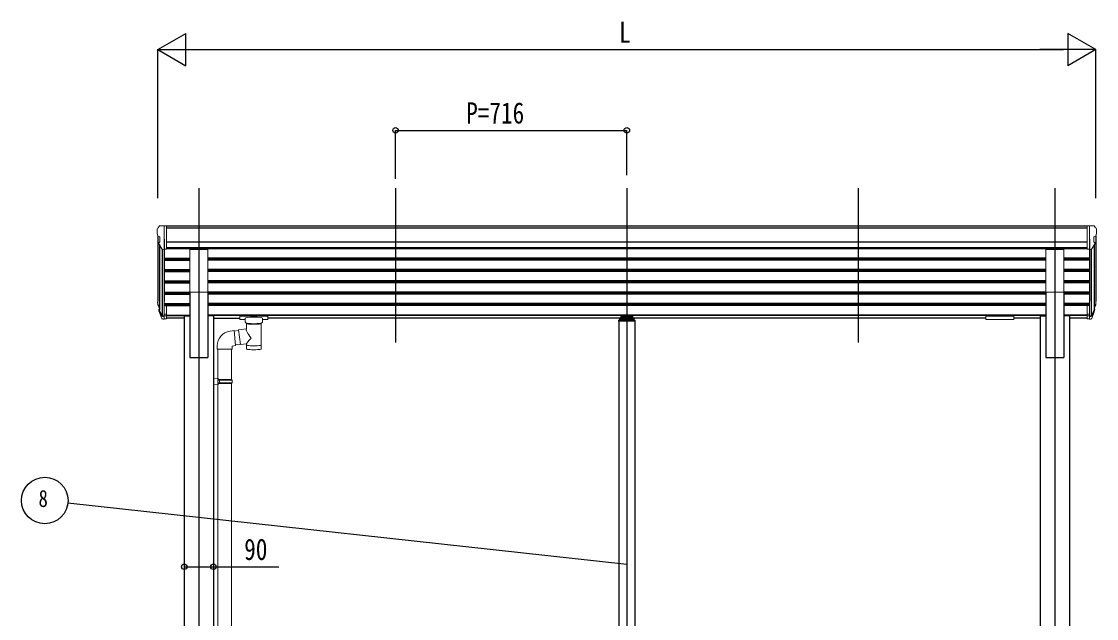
# Model space of a CAD drawing. Units: millimetres, scale not verified. Extents: x -10512 to 10512, y -7425 to 7425.
# Drawn here: x -2463 to 865, y -2468 to -620 of the extents above; entities that cross this region are included whole.
import ezdxf
from ezdxf.enums import TextEntityAlignment as Align

# ---------------------------------------------------------------- set-up
doc = ezdxf.new("R2010")
doc.units = ezdxf.units.MM
doc.header["$LTSCALE"] = 30
for name, color, linetype in [('0-3_YKK_12', 2, 'Continuous'), ('0-5_YKK_A1', 4, 'Continuous'), ('0-6_YKK_D', 6, 'Continuous')]:
    doc.layers.add(name, color=color, linetype=linetype)
doc.layers.add('0-4_YKK_13', color=4, linetype='Continuous', lineweight=18)
doc.styles.add('ＭＳ ゴシック', font='')
doc.styles.get('ＭＳ ゴシック').set_extended_font_data('MS Gothic')

msp = doc.modelspace()

# ---------------------------------------------------------------- linework, layer by layer
at = {"layer": '0-3_YKK_12'}
for p, q in [((-1305.36, -1136.18), (-1305.36, -1613.7)), ((-589.36, -1136.18), (-589.36, -1613.7)), ((126.64, -1136.18), (126.64, -1613.7)), ((-589.36, -1540.6), (-589.36, -3967.45))]:
    msp.add_line(p, q, dxfattribs=at)
for points in [[(-1914.36, -1136.18), (-1914.36, -3660.59), (-1914.36, -4060.59), (-1914.36, -4310.59)], [(735.64, -1136.18), (735.64, -4060.59), (735.64, -4310.59)]]:
    msp.add_lwpolyline(points, dxfattribs=at)
at = {"layer": '0-4_YKK_13'}
for p, q in [((-2043.37, -1261.94), (-2043.37, -1262.57)), ((-2036.46, -1253.14), (-2040.52, -1258.95)), ((-2033.37, -1252.57), (-2035.7, -1252.71)), ((-2033.37, -1252.57), (-2014.87, -1252.57)), ((-2021.37, -1325.56), (-2021.37, -1252.57)), ((-2014.87, -1252.57), (-2004.87, -1252.66)), ((-2014.87, -1324.56), (-2014.87, -1252.57)), ((-2004.87, -1254.17), (-2004.87, -1252.66)), ((836.14, -1252.57), (826.14, -1252.66)), ((826.14, -1254.17), (826.14, -1252.66)), ((836.14, -1324.56), (836.14, -1252.57)), ((854.64, -1252.57), (836.14, -1252.57)), ((842.64, -1325.56), (842.64, -1252.57)), ((854.64, -1252.57), (856.97, -1252.71)), ((857.73, -1253.14), (861.79, -1258.95)), ((864.64, -1261.94), (864.64, -1262.57)), ((-2040.83, -1283.75), (-2035.52, -1286.82)), ((-2035.37, -1287.08), (-2035.37, -1303.36)), ((856.64, -1287.08), (856.64, -1303.36)), ((862.1, -1283.75), (856.79, -1286.82)), ((-2028.99, -1323.74), (-2037.99, -1308.15)), ((-2021.37, -1325.56), (-2026.57, -1325.24)), ((-2014.87, -1324.56), (-2021.37, -1324.56)), ((-1886.86, -1458.02), (-1886.86, -1326.22)), ((763.14, -1458.02), (763.14, -1326.22)), ((836.14, -1324.56), (842.64, -1324.56)), ((842.64, -1325.56), (847.84, -1325.24)), ((850.26, -1323.74), (859.26, -1308.15)), ((-1941.86, -1458.02), (-1886.86, -1458.02)), ((708.14, -1458.02), (763.14, -1458.02)), ((-2021.37, -1486.29), (-2021.37, -1541.07)), ((842.64, -1486.29), (842.64, -1541.07)), ((-2040.27, -1500.48), (-2036.39, -1508.43)), ((-2039.67, -1499.11), (-2036.39, -1506.17)), ((-2037.96, -1511.76), (-2037.62, -1516.16)), ((-2037.62, -1516.16), (-2028.81, -1539.71)), ((-2037, -1515.6), (-2028.81, -1531.78)), ((-2027.8, -1530.65), (-2035.55, -1515.24)), ((-2014.87, -1526.43), (-2021.37, -1526.43)), ((-2014.87, -1498.96), (-2014.87, -1540.33)), ((-1702.37, -1530.21), (-1785.37, -1530.21)), ((523.64, -1530.21), (606.64, -1530.21)), ((836.14, -1498.96), (836.14, -1540.33)), ((836.14, -1526.43), (842.64, -1526.43)), ((849.07, -1530.65), (856.82, -1515.24)), ((858.27, -1515.6), (850.08, -1531.78)), ((858.89, -1516.16), (850.08, -1539.71)), ((860.94, -1499.11), (857.66, -1506.17)), ((861.54, -1500.48), (857.66, -1508.43)), ((859.23, -1511.76), (858.89, -1516.16)), ((-2021.37, -1531.33), (-2026.5, -1531.33)), ((-2021.37, -1533.13), (-2026.21, -1533.13)), ((-2021.37, -1541.07), (-2026.21, -1541.07)), ((-2014.87, -1531.31), (-2021.37, -1531.31)), ((-2014.87, -1540.33), (-2021.37, -1540.33)), ((-1787.37, -1530.87), (-1787.37, -1541.63)), ((-1702.37, -1532.39), (-1785.37, -1532.39)), ((-1770.87, -1542.3), (-1785.37, -1542.3)), ((-1770.87, -1549.11), (-1770.87, -1538.83)), ((-1766.77, -1571.18), (-1766.77, -1553.59)), ((-1720.96, -1553.61), (-1720.95, -1633.9)), ((-1716.87, -1549.11), (-1716.87, -1538.83)), ((-1702.37, -1542.3), (-1716.87, -1542.3)), ((-1700.37, -1530.87), (-1700.37, -1541.63)), ((-1700.37, -1531.07), (-1700.37, -1532.61)), ((-614.86, -1546.09), (-614.86, -1547.59)), ((-563.86, -1547.59), (-614.86, -1547.59)), ((-565.36, -1544.59), (-613.36, -1544.59)), ((-611.86, -1540.13), (-611.86, -1544.59)), ((-609.36, -1537.55), (-607.86, -1537.55)), ((-609.36, -1540.07), (-609.36, -1544.59)), ((-609.36, -1540.07), (-607.86, -1540.07)), ((-609.36, -1541.96), (-569.36, -1541.96)), ((-570.86, -1531.64), (-607.86, -1531.64)), ((-607.86, -1531.64), (-607.86, -1540.07)), ((-607.86, -1534.12), (-570.86, -1534.12)), ((-605.26, -1536.56), (-605.26, -1537.04)), ((-601.81, -1538.44), (-601.81, -1538.78)), ((-599.85, -1538.12), (-599.85, -1538.46)), ((-599.36, -1537.21), (-599.36, -1539.89)), ((-598.87, -1538.12), (-598.87, -1538.46)), ((-596.91, -1538.78), (-596.91, -1538.44)), ((-593.46, -1536.56), (-593.46, -1537.04)), ((-585.26, -1536.56), (-585.26, -1537.04)), ((-581.81, -1538.44), (-581.81, -1538.78)), ((-579.85, -1538.12), (-579.85, -1538.46)), ((-579.36, -1537.21), (-579.36, -1539.89)), ((-578.87, -1538.12), (-578.87, -1538.46)), ((-576.91, -1538.78), (-576.91, -1538.44)), ((-573.46, -1536.56), (-573.46, -1537.04)), ((-570.86, -1531.64), (-570.86, -1540.07)), ((-570.86, -1537.55), (-569.36, -1537.55)), ((-570.86, -1540.07), (-569.36, -1540.07)), ((-569.36, -1540.07), (-569.36, -1544.59)), ((-566.86, -1544.59), (-566.86, -1540.13)), ((-563.86, -1546.09), (-563.86, -1547.59)), ((521.64, -1530.87), (521.64, -1541.63)), ((521.64, -1531.07), (521.64, -1532.61)), ((523.64, -1532.39), (606.64, -1532.39)), ((523.64, -1542.3), (606.64, -1542.3)), ((608.64, -1530.87), (608.64, -1541.63)), ((836.14, -1531.31), (842.64, -1531.31)), ((836.14, -1540.33), (842.64, -1540.33)), ((842.64, -1531.33), (847.77, -1531.33)), ((842.64, -1533.13), (847.48, -1533.13)), ((842.64, -1541.07), (847.48, -1541.07)), ((-1817.72, -1578.65), (-1805.21, -1577.09)), ((-1791.7, -1576.96), (-1805.04, -1579.03)), ((-1791.99, -1575.09), (-1766.77, -1571.17)), ((-1791.99, -1575.09), (-1784.97, -1620.35)), ((-1857.13, -1634.66), (-1857.13, -1623.74)), ((-1785.26, -1618.47), (-1801.37, -1620.97)), ((-1766.77, -1617.52), (-1784.97, -1620.35)), ((-1766.78, -1633.9), (-1766.77, -1617.27)), ((-1811.13, -1634.66), (-1857.13, -1634.66)), ((-1855.16, -1634.66), (-1855.16, -1725.96)), ((-1813.16, -1634.66), (-1813.16, -1728.52)), ((-1853.16, -1726.02), (-1869.16, -1725.55)), ((-1869.16, -1725.55), (-1869.16, -1743.49)), ((-1853.16, -1728.02), (-1855.16, -1728.02)), ((-1812.16, -1728.52), (-1855.16, -1728.52)), ((-1853.16, -1728.02), (-1853.16, -1726.02)), ((-1850.69, -1730.52), (-1850.26, -1728.52)), ((-1811.16, -1730.52), (-1812.16, -1728.52)), ((-1853.16, -1743.02), (-1869.16, -1743.49)), ((-1811.16, -1730.52), (-1855.16, -1730.52)), ((-1811.16, -1738.52), (-1855.16, -1738.52)), ((-1812.16, -1740.52), (-1855.16, -1740.52)), ((-1855.16, -2585.21), (-1855.16, -1743.07)), ((-1853.16, -1743.02), (-1853.16, -1741.02)), ((-1813.16, -2587.77), (-1813.16, -1740.52)), ((-1811.16, -1738.52), (-1812.16, -1740.52)), ((-1811.16, -1730.52), (-1811.16, -1738.52))]:
    msp.add_line(p, q, dxfattribs=at)
for points in [[(-1941.86, -1458.02), (-1941.86, -1326.22), (-1886.86, -1326.22)], [(708.14, -1458.02), (708.14, -1326.22), (763.14, -1326.22)], [(-1785.37, -1530.21), (-1785.72, -1530.21), (-1786.25, -1530.24), (-1786.7, -1530.29), (-1787, -1530.37), (-1787.17, -1530.47), (-1787.29, -1530.61), (-1787.36, -1530.79), (-1787.37, -1530.87)], [(-1700.37, -1530.87), (-1700.4, -1530.68), (-1700.49, -1530.54), (-1700.58, -1530.45), (-1700.69, -1530.39), (-1700.81, -1530.34), (-1701.1, -1530.28), (-1701.59, -1530.23), (-1702.13, -1530.21), (-1702.37, -1530.21)], [(521.64, -1530.87), (521.67, -1530.68), (521.76, -1530.54), (521.85, -1530.45), (521.96, -1530.39), (522.08, -1530.34), (522.37, -1530.28), (522.86, -1530.23), (523.4, -1530.21), (523.64, -1530.21)], [(606.64, -1530.21), (606.99, -1530.21), (607.52, -1530.24), (607.97, -1530.29), (608.27, -1530.37), (608.44, -1530.47), (608.56, -1530.61), (608.63, -1530.79), (608.64, -1530.87)], [(-1785.37, -1542.3), (-1785.72, -1542.29), (-1786.25, -1542.27), (-1786.7, -1542.22), (-1787, -1542.14), (-1787.17, -1542.04), (-1787.29, -1541.9), (-1787.36, -1541.72), (-1787.37, -1541.63)], [(-1766.77, -1553.59), (-1767, -1553.5), (-1768.35, -1552.77), (-1769.47, -1551.92), (-1770.22, -1551.05), (-1770.68, -1550.15), (-1770.86, -1549.27)], [(-1716.9, -1549.05), (-1716.88, -1549.4), (-1717.13, -1550.36), (-1717.65, -1551.25), (-1718.45, -1552.08), (-1719.56, -1552.88), (-1720.97, -1553.61)], [(-1700.37, -1541.63), (-1700.4, -1541.83), (-1700.49, -1541.97), (-1700.58, -1542.06), (-1700.69, -1542.12), (-1700.81, -1542.17), (-1701.1, -1542.23), (-1701.59, -1542.28), (-1702.13, -1542.3), (-1702.37, -1542.3)], [(521.64, -1541.63), (521.67, -1541.83), (521.76, -1541.97), (521.85, -1542.06), (521.96, -1542.12), (522.08, -1542.17), (522.37, -1542.23), (522.86, -1542.28), (523.4, -1542.3), (523.64, -1542.3)], [(606.64, -1542.3), (606.99, -1542.29), (607.52, -1542.27), (607.97, -1542.22), (608.27, -1542.14), (608.44, -1542.04), (608.56, -1541.9), (608.63, -1541.72), (608.64, -1541.63)], [(-1805.21, -1577.09), (-1801.2, -1622.91), (-1811.13, -1624.66), (-1811.13, -1634.66)], [(-1853.16, -1741.02), (-1855.16, -1741.02), (-1855.16, -1728.02)], [(-1850.69, -1730.52), (-1850.69, -1738.52), (-1850.26, -1740.52)]]:
    msp.add_lwpolyline(points, dxfattribs=at)
at = {"layer": '0-4_YKK_13', "color": 6}
for points in [[(-600.83, -1538.68), (-600.64, -1538.7), (-600.57, -1538.71), (-600.46, -1538.71), (-600.29, -1538.7), (-600.14, -1538.67), (-600.02, -1538.63), (-599.93, -1538.58), (-599.87, -1538.52)], [(-598.86, -1538.52), (-598.8, -1538.58), (-598.71, -1538.63), (-598.59, -1538.67), (-598.44, -1538.7), (-598.27, -1538.71), (-598.16, -1538.71), (-598.09, -1538.7), (-597.89, -1538.68)], [(-580.83, -1538.68), (-580.64, -1538.7), (-580.57, -1538.71), (-580.46, -1538.71), (-580.29, -1538.7), (-580.14, -1538.67), (-580.02, -1538.63), (-579.93, -1538.58), (-579.87, -1538.52)], [(-578.86, -1538.52), (-578.8, -1538.58), (-578.71, -1538.63), (-578.59, -1538.67), (-578.44, -1538.7), (-578.27, -1538.71), (-578.16, -1538.71), (-578.09, -1538.7), (-577.89, -1538.68)]]:
    msp.add_lwpolyline(points, dxfattribs=at)
at = {"layer": '0-4_YKK_13'}
for centre, radius, start, end in [((-2040.37, -1261.94), 3, 93, 180), ((-1841.37, -1262.57), 202, 180, 184.94904), ((-2035.64, -1253.71), 1, 93.5, 145), ((856.91, -1253.71), 1, 35, 86.5), ((861.64, -1261.94), 3, 0, 87), ((662.64, -1262.57), 202, 355.05096, 0), ((-2036.46, -1279.38), 6.18, 185.7035, 224.99897), ((-2035.67, -1287.08), 0.3, 0, 60), ((856.94, -1287.08), 0.3, 120, 180), ((857.73, -1279.38), 6.18, 315.00103, 354.2965), ((-2035.39, -1306.65), 3, 94.7167, 210), ((-2035.67, -1303.36), 0.3, 274.7167, 0), ((-2026.39, -1322.24), 3, 210, 266.5), ((847.66, -1322.24), 3, 273.5, 330), ((856.94, -1303.36), 0.3, 180, 265.2833), ((856.66, -1306.65), 3, 330, 85.2833), ((-2012.18, -1491.37), 29.53, 186.50806, 197.98144), ((-2010.78, -1489.61), 30.41, 187.1552, 198.19734), ((832.05, -1489.61), 30.41, 341.80266, 352.8448), ((833.45, -1491.37), 29.53, 342.01856, 353.49194), ((-613.36, -1546.09), 1.5, 90, 180), ((-565.36, -1546.09), 1.5, 0, 90), ((-1811.22, -1624.09), 45.91, 98.14944, 179.55845)]:
    msp.add_arc(centre, radius, start, end, dxfattribs=at)
for centre, major_axis, ratio, start_param, end_param in [((-1952.71, -1491.8), (-89.06, 1.43), 0.57596, 6.1962358, 6.3678173), ((-1953.5, -1485.12), (87.93, 4.42), 0.541684, 3.0659337, 3.2228513), ((774.77, -1485.12), (-87.93, 4.42), 0.541684, 3.060334, 3.2172517), ((773.98, -1491.8), (89.06, 1.43), 0.57596, 6.1985533, 6.3701348), ((-2036.65, -1511.76), (1.3, 0), 0.90356, 1.3700892, 3.347195), ((-1950.73, -1495.57), (-89.07, 0), 0.90356, 0.2056023, 0.2515348), ((-1951.45, -1491.7), (-88.05, 0), 0.90356, 0.2662965, 0.3003836), ((-2026.5, -1529.97), (-1.5, 0), 0.90356, 0.5235988, 1.5707963), ((847.77, -1529.97), (1.5, 0), 0.90356, 4.712389, 5.7595865), ((772.72, -1491.7), (88.05, 0), 0.90356, 5.9828017, 6.0168888), ((857.92, -1511.76), (-1.3, 0), 0.90356, 2.9359903, 4.9130961), ((772, -1495.57), (89.07, 0), 0.90356, 6.0316505, 6.077583), ((-2026.21, -1530.42), (-3, 0), 0.90356, 0.5235988, 1.5707963), ((-2026.21, -1538.36), (3, 0), 0.90356, 3.6651914, 4.712389), ((-1785.37, -1532.61), (-2, 0), 0.109601, 4.712389, 6.2831853), ((-1743.87, -1538.83), (-27, 0), 0.122176, 3.1415927, 6.2831853), ((-1754.87, -1549.11), (-16, 0), 0.361356, 0, 0.0194874), ((-1743.85, -1554.06), (-22.92, 0.42), 0.07247, 0.0008089, 1.5716053), ((-1743.85, -1555.68), (-22.92, 0.42), 0.07247, 0.0008089, 1.5716053), ((-1743.88, -1554.06), (22.91, 0.42), 0.072511, 4.711586, 6.2823824), ((-1743.88, -1555.68), (22.91, 0.42), 0.072511, 4.711586, 6.2823824), ((-1702.37, -1532.61), (-2, 0), 0.109601, 3.1415927, 4.712389), ((-609.36, -1540.13), (0, 2.57), 0.97237, 6.2831853, 7.8539816), ((-599.36, -1536.56), (5.9, 0), 0.342073, 0, 3.1415927), ((-599.36, -1531.27), (8.02, 0), 0.939674, 4.4018361, 4.5279947), ((-599.36, -1531.61), (8.02, 0), 0.939674, 4.4018361, 4.5279947), ((-599.36, -1530.6), (8.02, 0), 0.939674, 4.6512338, 4.7735441), ((-599.36, -1531.27), (-8.02, 0), 0.939674, 1.7551906, 1.8813492), ((-599.36, -1531.61), (-8.02, 0), 0.939674, 1.7551906, 1.8813492), ((-579.36, -1536.56), (5.9, 0), 0.342073, 0, 3.1415927), ((-579.36, -1531.27), (8.02, 0), 0.939674, 4.4018361, 4.5279947), ((-579.36, -1531.61), (8.02, 0), 0.939674, 4.4018361, 4.5279947), ((-579.36, -1530.6), (8.02, 0), 0.939674, 4.6512338, 4.7735441), ((-579.36, -1531.27), (-8.02, 0), 0.939674, 1.7551906, 1.8813492), ((-579.36, -1531.61), (-8.02, 0), 0.939674, 1.7551906, 1.8813492), ((-569.36, -1540.13), (0, 2.57), 0.97237, 4.712389, 6.2831853), ((523.64, -1532.61), (2, 0), 0.109601, 1.5707963, 3.1415927), ((606.64, -1532.61), (2, 0), 0.109601, 0, 1.5707963), ((847.48, -1530.42), (3, 0), 0.90356, 4.712389, 5.7595865), ((847.48, -1538.36), (-3, 0), 0.90356, 1.5707963, 2.6179939), ((-1743.87, -1597.72), (22.81, -26.62), 0.234429, 3.1563334, 4.5976381), ((-1746.42, -1595.07), (-20.32, -22.25), 0.045535, 4.9756507, 6.2441899), ((-1743.87, -1621.46), (-22.91, 0), 0.122865, 6.2831853, 9.424778), ((-1743.87, -1633.9), (-22.92, 0), 0.101955, 6.2829723, 9.4248207)]:
    msp.add_ellipse(centre, major_axis=major_axis, ratio=ratio, start_param=start_param, end_param=end_param, dxfattribs=at)
for centre in [(-599.36, -1537.04), (-579.36, -1537.04)]:
    msp.add_ellipse(centre, major_axis=(5.9, 0), ratio=0.342073, dxfattribs=at)
at = {"layer": '0-5_YKK_A1'}
for p, q in [((836.14, -1254.17), (-2014.87, -1254.17)), ((836.14, -1259.39), (-2014.87, -1259.39)), ((-2041.36, -1283.15), (-2041.36, -1485.93)), ((-2021.37, -1293.67), (-2021.37, -1486.29)), ((842.64, -1293.67), (842.64, -1486.29)), ((862.64, -1283.15), (862.64, -1485.93)), ((-2036.39, -1310.92), (-2036.39, -1512.64)), ((-2027.37, -1325.08), (-2027.37, -1531.07)), ((836.14, -1302.92), (-2014.87, -1302.92)), ((836.14, -1320.77), (-2014.87, -1320.77)), ((836.14, -1324.02), (-2014.87, -1324.02)), ((848.64, -1325.08), (848.64, -1531.07)), ((857.66, -1310.92), (857.66, -1512.64)), ((-2021.37, -1352.87), (-1941.86, -1352.87)), ((-2021.37, -1354.37), (-1941.86, -1354.37)), ((-2021.37, -1358.69), (-1941.86, -1358.69)), ((708.14, -1352.87), (-1886.86, -1352.87)), ((708.14, -1354.37), (-1886.86, -1354.37)), ((708.14, -1358.69), (-1886.86, -1358.69)), ((842.64, -1352.87), (763.14, -1352.87)), ((842.64, -1354.37), (763.14, -1354.37)), ((842.64, -1358.69), (763.14, -1358.69)), ((-2021.37, -1387.96), (-1941.86, -1387.96)), ((-2021.37, -1389.46), (-1941.86, -1389.46)), ((-2021.37, -1393.78), (-1941.86, -1393.78)), ((708.14, -1387.96), (-1886.86, -1387.96)), ((708.14, -1389.46), (-1886.86, -1389.46)), ((708.14, -1393.78), (-1886.86, -1393.78)), ((842.64, -1387.96), (763.14, -1387.96)), ((842.64, -1389.46), (763.14, -1389.46)), ((842.64, -1393.78), (763.14, -1393.78)), ((-2021.37, -1423.01), (-1941.86, -1423.01)), ((-2021.37, -1424.51), (-1941.86, -1424.51)), ((-2021.37, -1428.83), (-1941.86, -1428.83)), ((708.14, -1423.01), (-1886.86, -1423.01)), ((708.14, -1424.51), (-1886.86, -1424.51)), ((708.14, -1428.83), (-1886.86, -1428.83)), ((842.64, -1423.01), (763.14, -1423.01)), ((842.64, -1424.51), (763.14, -1424.51)), ((842.64, -1428.83), (763.14, -1428.83)), ((-2021.37, -1458.07), (-1941.86, -1458.07)), ((-2021.37, -1459.56), (-1941.86, -1459.56)), ((-2021.37, -1463.88), (-1941.86, -1463.88)), ((-1941.86, -1458.02), (-1941.86, -1660.59)), ((-1886.86, -1458.02), (-1886.86, -1660.59)), ((708.14, -1458.07), (-1886.86, -1458.07)), ((708.14, -1459.56), (-1886.86, -1459.56)), ((708.14, -1463.88), (-1886.86, -1463.88)), ((763.14, -1458.02), (763.14, -1660.59)), ((842.64, -1458.07), (763.14, -1458.07)), ((842.64, -1459.56), (763.14, -1459.56)), ((842.64, -1463.88), (763.14, -1463.88)), ((-2021.37, -1493.15), (-1941.86, -1493.15)), ((-2021.37, -1494.65), (-1941.86, -1494.65)), ((708.14, -1493.15), (-1886.86, -1493.15)), ((708.14, -1494.65), (-1886.86, -1494.65)), ((842.64, -1493.15), (763.14, -1493.15)), ((842.64, -1494.65), (763.14, -1494.65)), ((-2021.37, -1498.96), (-1941.86, -1498.96)), ((-2014.87, -1529), (-1941.86, -1529)), ((-2014.87, -1530.39), (-1941.86, -1530.39)), ((708.14, -1498.96), (-1886.86, -1498.96)), ((708.14, -1529), (-1886.86, -1529)), ((708.14, -1530.39), (-1886.86, -1530.39)), ((842.64, -1498.96), (763.14, -1498.96)), ((836.14, -1529), (763.14, -1529)), ((836.14, -1530.39), (763.14, -1530.39)), ((-1959.56, -1538.08), (-2014.87, -1538.08)), ((-1959.56, -1531.59), (-1941.86, -1531.59)), ((-1959.56, -1531.59), (-1959.56, -2633.59)), ((-1869.16, -1531.59), (-1886.86, -1531.59)), ((-1869.16, -1531.59), (-1869.16, -3660.59)), ((-1869.16, -1538.08), (-1787.37, -1538.08)), ((521.64, -1538.08), (-1700.37, -1538.08)), ((-614.36, -1547.59), (-614.36, -3910.59)), ((-564.36, -1547.59), (-564.36, -3910.59)), ((690.44, -1538.08), (608.64, -1538.08)), ((690.44, -1531.59), (708.14, -1531.59)), ((690.44, -1531.59), (690.44, -3660.59)), ((780.84, -1531.59), (763.14, -1531.59)), ((780.84, -1531.59), (780.84, -2633.59)), ((836.14, -1538.08), (780.84, -1538.08)), ((-1941.86, -1660.59), (-1886.86, -1660.59))]:
    msp.add_line(p, q, dxfattribs=at)
msp.add_lwpolyline([(708.14, -1458.02), (708.14, -1660.59), (763.14, -1660.59)], dxfattribs=at)
at = {"layer": '0-6_YKK_D'}
for p, q in [((-2041.36, -707.19), (-1954.76, -657.19)), ((-1954.76, -757.19), (-1954.76, -657.19)), ((862.64, -707.19), (776.03, -657.19)), ((776.03, -657.19), (776.03, -757.19)), ((-2041.36, -1166.77), (-2041.36, -706.19)), ((-2041.36, -707.19), (-1954.76, -757.19)), ((-2041.36, -707.19), (-1868.16, -707.19)), ((-1941.36, -707.19), (762.64, -707.19)), ((862.64, -707.19), (689.43, -707.19)), ((862.64, -707.19), (776.03, -757.19)), ((862.64, -1166.77), (862.64, -706.19)), ((-1305.36, -1107.3), (-1305.36, -956.19)), ((-1305.36, -957.19), (-589.36, -957.19)), ((-589.36, -1096.16), (-589.36, -956.19)), ((-589.17, -2301.22), (-2319.7, -2110.75))]:
    msp.add_line(p, q, dxfattribs=at)
msp.add_lwpolyline([(-1959.56, -2308.06), (-1869.16, -2308.06), (-1666.93, -2308.06)], dxfattribs=at)
for centre, radius in [((-1305.36, -957.19), 8.5), ((-589.36, -957.19), 8.5), ((-2391.27, -2102.87), 72), ((-1959.56, -2308.06), 8.5), ((-1869.16, -2308.06), 8.5)]:
    msp.add_circle(centre, radius, dxfattribs=at)

# ---------------------------------------------------------------- texts
at = {"layer": '0-6_YKK_D', "style": 'ＭＳ ゴシック', "width": 0.8}
for s, height, p in [('L', 65.98, (-613.36, -705.89)), ('P=716', 65.98, (-1086.56, -955.89)), ('8', 52.79, (-2410.47, -2138.87)), ('90', 65.98, (-1773.83, -2306.76))]:
    msp.add_text(s, height=height, dxfattribs=at).set_placement(p, align=Align.BOTTOM_LEFT)

doc.saveas('drawing.dxf')
